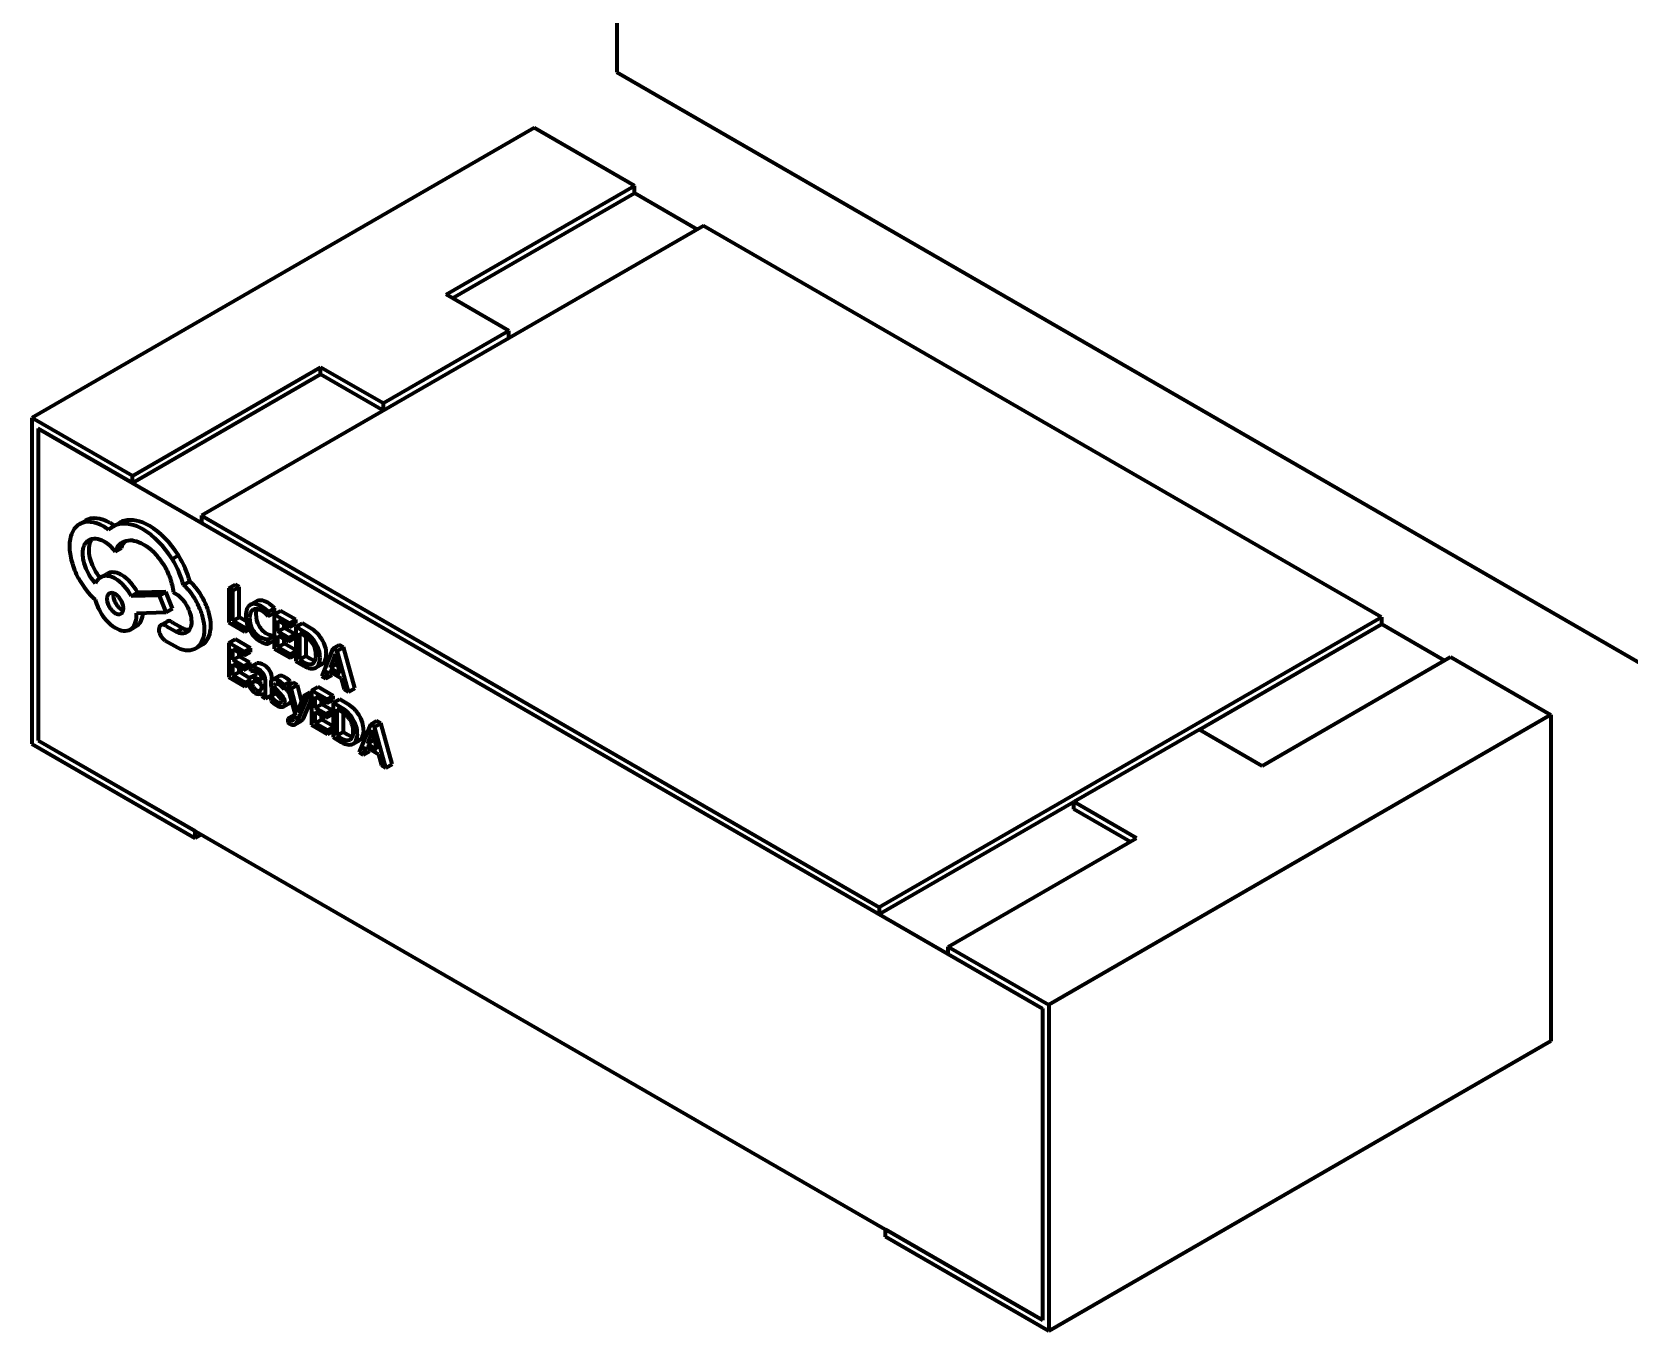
# Model space of a CAD drawing. Header units: millimetres. Extents: x 0 to 1189, y 0 to 841.
# Drawn here: x 658.712 to 660.511, y 243.013 to 244.476 of the extents above; entities that cross this region are included whole.
import ezdxf

# ---------------------------------------------------------------- set-up
doc = ezdxf.new("R2010")
doc.units = ezdxf.units.MM
doc.header["$LTSCALE"] = 0.75
doc.layers.add('Visible', color=7, linetype='Continuous', lineweight=70)

msp = doc.modelspace()

# ---------------------------------------------------------------- linework, layer by layer
at = {"layer": 'Visible', "extrusion": (0, 0.816497, 0.57735)}
for p, q in [((659.3703, 245.2272), (659.3703, 244.4312)), ((659.3703, 244.4312), (661.4916, 243.2064)), ((659.2772, 244.3685), (658.7115, 244.0419)), ((659.3904, 244.3031), (659.2772, 244.3685)), ((659.1782, 244.1807), (659.3904, 244.3031)), ((659.1853, 244.1766), (659.3904, 244.295)), ((659.3904, 244.295), (659.3904, 244.3031)), ((659.4611, 244.2541), (659.3904, 244.295)), ((659.4681, 244.2582), (658.9025, 243.9316)), ((660.2318, 243.8173), (659.4681, 244.2582)), ((659.2489, 244.1398), (659.1782, 244.1807)), ((659.2489, 244.1398), (659.1075, 244.0582)), ((659.2489, 244.1317), (659.2489, 244.1398)), ((658.8247, 243.9765), (659.0368, 244.099)), ((659.0368, 244.099), (659.1075, 244.0582)), ((659.0368, 244.0908), (659.0368, 244.099)), ((658.8247, 243.9684), (659.0368, 244.0908)), ((659.0368, 244.0908), (659.1075, 244.05)), ((659.1075, 244.05), (659.1075, 244.0582)), ((658.8247, 243.9765), (658.7115, 244.0419)), ((658.7115, 244.0419), (658.7115, 243.6744)), ((658.7186, 244.0296), (658.7186, 243.6785)), ((658.8247, 243.9684), (658.7186, 244.0296)), ((658.7186, 244.0296), (659.85, 243.3764)), ((658.7186, 244.0296), (658.7186, 243.6785)), ((658.8247, 243.9684), (658.8247, 243.9765)), ((658.9025, 243.9316), (659.6661, 243.4907)), ((658.9025, 243.9316), (658.9025, 243.9235)), ((658.765, 243.922), (658.7721, 243.926)), ((658.8031, 243.9195), (658.8102, 243.9236)), ((658.9025, 243.9235), (659.6661, 243.4826)), ((658.8053, 243.8912), (658.8124, 243.8953)), ((658.8695, 243.8828), (658.8766, 243.8869)), ((658.7887, 243.8621), (658.7958, 243.8662)), ((658.8235, 243.8408), (658.8305, 243.8449)), ((658.8554, 243.8417), (658.8235, 243.8408)), ((658.8625, 243.8457), (658.8305, 243.8449)), ((658.8554, 243.8417), (658.8625, 243.8457)), ((658.8628, 243.8228), (658.8554, 243.8417)), ((658.8699, 243.8269), (658.8625, 243.8457)), ((658.8707, 243.8455), (658.8726, 243.8444)), ((658.8824, 243.8536), (658.8895, 243.8577)), ((658.9335, 243.8498), (658.9406, 243.8539)), ((658.9378, 243.8473), (658.9335, 243.8498)), ((658.9335, 243.8498), (658.9335, 243.8111)), ((658.9378, 243.8473), (658.9449, 243.8514)), ((658.9378, 243.813), (658.9378, 243.8473)), ((658.9449, 243.8514), (658.9406, 243.8539)), ((658.9449, 243.8171), (658.9449, 243.8514)), ((658.8294, 243.8217), (658.8628, 243.8228)), ((658.8628, 243.8228), (658.8699, 243.8269)), ((658.9575, 243.831), (658.9646, 243.8351)), ((658.9777, 243.8234), (658.9848, 243.8275)), ((658.9777, 243.8182), (658.9777, 243.8234)), ((658.9777, 243.8182), (658.9848, 243.8222)), ((658.9844, 243.8204), (658.9915, 243.8245)), ((658.9848, 243.8222), (658.9848, 243.8275)), ((659.0088, 243.8145), (658.9915, 243.8245)), ((658.8224, 243.8035), (658.8295, 243.8076)), ((658.8294, 243.8189), (658.8294, 243.8217)), ((658.8567, 243.8084), (658.8637, 243.8125)), ((658.874, 243.8006), (658.8633, 243.8068)), ((658.8811, 243.8047), (658.8704, 243.8109)), ((658.874, 243.8006), (658.8811, 243.8047)), ((658.9335, 243.8111), (658.9512, 243.8009)), ((658.9378, 243.813), (658.9449, 243.8171)), ((658.9512, 243.8053), (658.9378, 243.813)), ((658.9532, 243.8123), (658.9449, 243.8171)), ((658.9512, 243.8053), (658.9546, 243.8072)), ((658.9512, 243.8009), (658.9512, 243.8053)), ((659.0017, 243.8105), (658.9844, 243.8204)), ((658.9844, 243.8204), (658.9844, 243.7817)), ((658.9887, 243.8011), (658.9887, 243.8135)), ((658.9887, 243.8135), (659.0017, 243.806)), ((658.9887, 243.8011), (658.9958, 243.8052)), ((658.9958, 243.8052), (658.9958, 243.8094)), ((659.0078, 243.7982), (658.9958, 243.8052)), ((659.0017, 243.8105), (659.0088, 243.8145)), ((659.0017, 243.806), (659.0017, 243.8105)), ((659.0017, 243.806), (659.0088, 243.8101)), ((659.0088, 243.8101), (659.0088, 243.8145)), ((659.0088, 243.8064), (659.0159, 243.8104)), ((659.0184, 243.8008), (659.0088, 243.8064)), ((659.0088, 243.8064), (659.0088, 243.7676)), ((659.0254, 243.8049), (659.0159, 243.8104)), ((659.6661, 243.4907), (660.2318, 243.8173)), ((660.0268, 243.6908), (660.2318, 243.8092)), ((660.2318, 243.8173), (660.2318, 243.8092)), ((660.3025, 243.7683), (660.2318, 243.8092)), ((658.8614, 243.7911), (658.8755, 243.783)), ((658.8962, 243.7822), (658.9033, 243.7863)), ((658.9335, 243.7884), (658.9406, 243.7924)), ((658.9508, 243.7784), (658.9335, 243.7884)), ((658.9335, 243.7884), (658.9335, 243.7496)), ((658.9578, 243.7825), (658.9406, 243.7924)), ((658.9512, 243.8009), (658.9561, 243.8037)), ((658.9777, 243.792), (658.9844, 243.7958)), ((658.9777, 243.7872), (658.9777, 243.792)), ((658.9777, 243.7872), (658.9844, 243.791)), ((659.0007, 243.7941), (658.9887, 243.8011)), ((658.9887, 243.7836), (658.9887, 243.7966)), ((658.9887, 243.7966), (659.0007, 243.7897)), ((658.9887, 243.7836), (658.9958, 243.7877)), ((658.9958, 243.7877), (658.9958, 243.7926)), ((659.0088, 243.7802), (658.9958, 243.7877)), ((659.0007, 243.7941), (659.0078, 243.7982)), ((659.0007, 243.7897), (659.0007, 243.7941)), ((659.0007, 243.7897), (659.0078, 243.7938)), ((659.0078, 243.7938), (659.0078, 243.7982)), ((659.0131, 243.7994), (659.0131, 243.7695)), ((659.0182, 243.7965), (659.0131, 243.7994)), ((659.0202, 243.7952), (659.0202, 243.7736)), ((659.0507, 243.7821), (659.0578, 243.7862)), ((659.0625, 243.7835), (659.0578, 243.7862)), ((658.9378, 243.769), (658.9378, 243.7814)), ((658.9378, 243.7814), (658.9508, 243.7739)), ((658.9378, 243.769), (658.9449, 243.7731)), ((658.9498, 243.7621), (658.9378, 243.769)), ((658.9449, 243.7731), (658.9449, 243.7773)), ((658.9569, 243.7662), (658.9449, 243.7731)), ((658.9508, 243.7784), (658.9578, 243.7825)), ((658.9508, 243.7739), (658.9508, 243.7784)), ((658.9508, 243.7739), (658.9578, 243.778)), ((658.9578, 243.778), (658.9578, 243.7825)), ((658.9844, 243.7817), (659.0024, 243.7713)), ((659.0024, 243.7757), (658.9887, 243.7836)), ((659.0024, 243.7757), (659.0088, 243.7793)), ((659.0024, 243.7713), (659.0024, 243.7757)), ((659.0024, 243.7713), (659.0088, 243.7749)), ((659.0131, 243.7695), (659.0202, 243.7736)), ((659.0131, 243.7695), (659.018, 243.7667)), ((659.0202, 243.7736), (659.0251, 243.7708)), ((659.0507, 243.7821), (659.038, 243.7508)), ((659.0524, 243.7735), (659.0474, 243.7603)), ((659.0554, 243.7795), (659.0507, 243.7821)), ((659.053, 243.7759), (659.0529, 243.7759)), ((659.0586, 243.7538), (659.0535, 243.7728)), ((659.0554, 243.7795), (659.0625, 243.7835)), ((659.0682, 243.7333), (659.0554, 243.7795)), ((659.0752, 243.7374), (659.0625, 243.7835)), ((660.0975, 243.6499), (660.3096, 243.7724)), ((660.3096, 243.7724), (660.4227, 243.7071)), ((658.9378, 243.7515), (658.9378, 243.7646)), ((658.9378, 243.7646), (658.9498, 243.7576)), ((658.9378, 243.7515), (658.9449, 243.7556)), ((658.9515, 243.7436), (658.9378, 243.7515)), ((658.9449, 243.7556), (658.9449, 243.7605)), ((658.9568, 243.7487), (658.9449, 243.7556)), ((658.9498, 243.7621), (658.9569, 243.7662)), ((658.9498, 243.7576), (658.9498, 243.7621)), ((658.9498, 243.7576), (658.9569, 243.7617)), ((658.9569, 243.7617), (658.9569, 243.7662)), ((658.9575, 243.7492), (658.9646, 243.7533)), ((658.9579, 243.7612), (658.965, 243.7653)), ((658.9579, 243.7612), (658.9579, 243.7565)), ((658.9823, 243.7466), (658.9894, 243.7507)), ((659.0088, 243.7676), (659.018, 243.7623)), ((659.0315, 243.7604), (659.0385, 243.7645)), ((659.038, 243.7508), (659.0428, 243.748)), ((659.0428, 243.748), (659.046, 243.7567)), ((659.0428, 243.748), (659.0498, 243.7521)), ((659.046, 243.7567), (659.06, 243.7487)), ((659.0474, 243.7603), (659.0544, 243.7644)), ((659.0474, 243.7603), (659.0586, 243.7538)), ((659.0498, 243.7521), (659.0506, 243.7541)), ((659.0552, 243.7665), (659.0544, 243.7644)), ((659.0544, 243.7644), (659.056, 243.7635)), ((658.9335, 243.7496), (658.9515, 243.7392)), ((658.9515, 243.7436), (658.9557, 243.746)), ((658.9515, 243.7392), (658.9515, 243.7436)), ((658.9515, 243.7392), (658.9558, 243.7417)), ((658.9706, 243.7458), (658.9635, 243.7487)), ((658.9706, 243.7421), (658.965, 243.7444)), ((658.9705, 243.7325), (658.9706, 243.7325)), ((658.9706, 243.7394), (658.9706, 243.7421)), ((658.9706, 243.7325), (658.9706, 243.7282)), ((658.9748, 243.7258), (658.9748, 243.7436)), ((658.9819, 243.7464), (658.9819, 243.7476)), ((658.9819, 243.7298), (658.9819, 243.7373)), ((658.9956, 243.7409), (659.0026, 243.7449)), ((658.9956, 243.7361), (658.9956, 243.7409)), ((658.9956, 243.7361), (658.9992, 243.7383)), ((658.9989, 243.7395), (659.006, 243.7436)), ((659.0036, 243.7368), (658.9989, 243.7395)), ((658.9989, 243.7395), (659.0083, 243.7065)), ((659.0026, 243.7417), (659.0026, 243.7449)), ((659.0036, 243.7368), (659.0107, 243.7409)), ((659.0099, 243.7124), (659.0036, 243.7368)), ((659.0107, 243.7409), (659.006, 243.7436)), ((659.0153, 243.7229), (659.0107, 243.7409)), ((659.0175, 243.7288), (659.0246, 243.7328)), ((659.0264, 243.7318), (659.0246, 243.7328)), ((659.0264, 243.7347), (659.0335, 243.7388)), ((659.0437, 243.7247), (659.0264, 243.7347)), ((659.0264, 243.7347), (659.0264, 243.696)), ((659.0508, 243.7288), (659.0335, 243.7388)), ((659.06, 243.7487), (659.0634, 243.7361)), ((659.0634, 243.7361), (659.0682, 243.7333)), ((659.0682, 243.7333), (659.0752, 243.7374)), ((658.969, 243.7311), (658.9706, 243.732)), ((658.9706, 243.7282), (658.9748, 243.7258)), ((658.9748, 243.7258), (658.9819, 243.7298)), ((658.9805, 243.7284), (658.9862, 243.7317)), ((658.9805, 243.7284), (658.9805, 243.7234)), ((658.995, 243.7166), (659.002, 243.7207)), ((659.0175, 243.7288), (659.011, 243.7117)), ((659.011, 243.7007), (659.0219, 243.7262)), ((659.0219, 243.7262), (659.0175, 243.7288)), ((659.0181, 243.7048), (659.0264, 243.7244)), ((659.0219, 243.7262), (659.0264, 243.7289)), ((659.0308, 243.7153), (659.0308, 243.7277)), ((659.0308, 243.7277), (659.0437, 243.7203)), ((659.0308, 243.7153), (659.0378, 243.7194)), ((659.0428, 243.7084), (659.0308, 243.7153)), ((659.0378, 243.7194), (659.0378, 243.7237)), ((659.0498, 243.7125), (659.0378, 243.7194)), ((659.0437, 243.7247), (659.0508, 243.7288)), ((659.0437, 243.7203), (659.0437, 243.7247)), ((659.0437, 243.7203), (659.0508, 243.7244)), ((659.0508, 243.7244), (659.0508, 243.7288)), ((659.0508, 243.7206), (659.0579, 243.7247)), ((659.0604, 243.7151), (659.0508, 243.7206)), ((659.0508, 243.7206), (659.0508, 243.6819)), ((659.0675, 243.7192), (659.0579, 243.7247)), ((658.9998, 243.703), (659.0068, 243.7071)), ((658.9998, 243.703), (658.9998, 243.6987)), ((659.0083, 243.7065), (659.0064, 243.7025)), ((659.0077, 243.6963), (659.0148, 243.7004)), ((659.0099, 243.7124), (659.0117, 243.7134)), ((659.0104, 243.7098), (659.0099, 243.7124)), ((659.0104, 243.7098), (659.0105, 243.7099)), ((659.0105, 243.7098), (659.0104, 243.7098)), ((659.0308, 243.6979), (659.0308, 243.7109)), ((659.0308, 243.7109), (659.0428, 243.704)), ((659.0308, 243.6979), (659.0378, 243.702)), ((659.0445, 243.69), (659.0308, 243.6979)), ((659.0378, 243.702), (659.0378, 243.7068)), ((659.0508, 243.6945), (659.0378, 243.702)), ((659.0428, 243.7084), (659.0498, 243.7125)), ((659.0428, 243.704), (659.0428, 243.7084)), ((659.0428, 243.704), (659.0498, 243.7081)), ((659.0498, 243.7081), (659.0498, 243.7125)), ((659.0551, 243.7137), (659.0551, 243.6838)), ((659.0602, 243.7107), (659.0551, 243.7137)), ((659.0622, 243.7095), (659.0622, 243.6879)), ((659.0928, 243.6964), (659.08, 243.665)), ((659.0928, 243.6964), (659.0998, 243.7005)), ((659.0974, 243.6937), (659.0928, 243.6964)), ((659.0974, 243.6937), (659.1045, 243.6978)), ((659.1045, 243.6978), (659.0998, 243.7005)), ((659.1173, 243.6517), (659.1045, 243.6978)), ((660.4227, 243.7071), (659.8571, 243.3805)), ((660.4227, 243.7071), (660.4227, 243.3397)), ((658.7186, 243.6785), (658.8954, 243.5765)), ((658.7186, 243.6785), (659.85, 243.0253)), ((659.0264, 243.696), (659.0445, 243.6855)), ((659.0445, 243.69), (659.0508, 243.6936)), ((659.0445, 243.6855), (659.0445, 243.69)), ((659.0445, 243.6855), (659.0508, 243.6892)), ((659.0508, 243.6819), (659.06, 243.6766)), ((659.0551, 243.6838), (659.0622, 243.6879)), ((659.0551, 243.6838), (659.06, 243.681)), ((659.0622, 243.6879), (659.0671, 243.6851)), ((659.0735, 243.6747), (659.0806, 243.6788)), ((659.0944, 243.6878), (659.0894, 243.6746)), ((659.0894, 243.6746), (659.0964, 243.6787)), ((659.095, 243.6901), (659.0949, 243.6902)), ((659.1006, 243.6681), (659.0956, 243.6871)), ((659.0973, 243.6808), (659.0964, 243.6787)), ((659.0964, 243.6787), (659.0981, 243.6777)), ((659.1102, 243.6476), (659.0974, 243.6937)), ((660.0268, 243.6908), (659.8853, 243.6091)), ((660.0268, 243.6908), (660.0975, 243.6499)), ((658.7115, 243.6744), (658.8954, 243.5683)), ((659.08, 243.665), (659.0848, 243.6623)), ((659.0848, 243.6623), (659.088, 243.671)), ((659.0848, 243.6623), (659.0918, 243.6664)), ((659.088, 243.671), (659.102, 243.6629)), ((659.0894, 243.6746), (659.1006, 243.6681)), ((659.0918, 243.6664), (659.0926, 243.6684)), ((659.102, 243.6629), (659.1054, 243.6504)), ((659.1054, 243.6504), (659.1102, 243.6476)), ((659.1102, 243.6476), (659.1173, 243.6517)), ((659.6661, 243.4826), (659.8853, 243.6091)), ((659.8853, 243.601), (659.8853, 243.6091)), ((659.956, 243.5683), (659.8853, 243.6091)), ((659.949, 243.5642), (659.8853, 243.601)), ((658.8954, 243.5683), (658.8954, 243.5765)), ((658.9025, 243.5724), (658.8954, 243.5683)), ((659.7439, 243.4458), (659.956, 243.5683)), ((659.6661, 243.4907), (659.6661, 243.4826)), ((659.7439, 243.4458), (659.8571, 243.3805)), ((659.7439, 243.4377), (659.7439, 243.4458)), ((659.7439, 243.4377), (659.85, 243.3764)), ((659.85, 243.3764), (659.85, 243.0253)), ((659.85, 243.3764), (659.85, 243.0253)), ((659.8571, 243.3805), (659.8571, 243.0131)), ((660.4227, 243.3397), (659.8571, 243.0131)), ((659.85, 243.0253), (659.6732, 243.1274)), ((659.6732, 243.1192), (659.6732, 243.1274)), ((659.8571, 243.0131), (659.6732, 243.1192))]:
    msp.add_line(p, q, dxfattribs=at)
at = {"layer": 'Visible', "extrusion": (-2e-16, 0, -1)}
msp.add_arc((-658.8175, 243.8344), 0.00992, 287.9861, 300.7563, dxfattribs=at)
at = {"layer": 'Visible'}
for centre, major_axis, ratio, start_param, end_param in [((658.8011, 243.8712), (-0.0282, 0.0553), 0.553213, -0.705354, 0.029236), ((658.7941, 243.8671), (-0.0282, 0.0553), 0.553213, -0.705354, 0.029236), ((658.8442, 243.8167), (-0.0386, 0.1041), 0.491604, -0.535735, -0.055752), ((658.8512, 243.8208), (-0.0386, 0.1041), 0.491604, -0.535735, -0.055752), ((658.8389, 243.8543), (-0.0339, 0.0652), 0.554388, -1.417289, -0.714519), ((658.846, 243.8584), (-0.0339, 0.0652), 0.554388, -1.417289, -0.714519), ((658.8375, 243.8701), (-0.0383, 0.0552), 0.502352, 4.091509, 4.596571), ((658.8446, 243.8742), (-0.0383, 0.0552), 0.502352, 4.091509, 4.596571), ((658.866, 243.9724), (0.0639, 0.1476), 0.666753, 2.660888, 2.930828), ((658.8048, 243.8332), (-0.017, 0.0289), 0.596631, 4.624669, 5.472477), ((658.8119, 243.8373), (-0.017, 0.0289), 0.596631, 4.624669, 5.472477), ((658.7813, 243.7508), (0.2014, 0.0643), 0.308834, 0.143745, 0.273833), ((658.7883, 243.7549), (0.2014, 0.0643), 0.308834, 0.143745, 0.273833), ((660.404, 244.1307), (1.4507, 0.3192), 0.148855, 3.108847, 3.185894), ((658.8773, 243.8368), (-0.025, 0.051), 0.537753, 3.178467, 3.215951), ((657.4077, 242.2132), (1.6166, 1.5785), 0.109901, -0.02302, 0.030845), ((658.3563, 243.5097), (0.6735, 0.2738), 0.177441, -0.072002, 0.032442), ((658.8702, 243.8327), (-0.025, 0.051), 0.537753, 2.54468, 3.215951), ((657.9781, 245.8836), (-1.0567, 2.1146), 0.047158, 3.070324, 3.106901), ((657.945, 245.3817), (-1.0834, 1.6164), 0.05128, 3.136693, 3.217954), ((655.2549, 248.603), (-3.7775, 4.842), 0.034864, 3.134509, 3.186252), ((655.2619, 248.6071), (-3.7775, 4.842), 0.034864, 3.134509, 3.186252), ((657.971, 245.8795), (-1.0567, 2.1146), 0.047158, 3.070324, 3.14354), ((657.1985, 248.1927), (-1.8321, 4.4327), 0.041368, 3.087819, 3.144499), ((659.5503, 244.3088), (0.5906, 0.5743), 0.135839, 3.111025, 3.180015), ((659.0428, 243.6229), (-0.0819, 0.1221), 0.104813, -0.009222, 0.154953), ((659.0544, 243.8288), (0.092, 0.0922), 0.261584, 3.080338, 3.211311), ((658.6309, 244.6235), (-0.3375, 0.8927), 0.062787, 3.064998, 3.183795), ((658.887, 243.963), (-0.0811, 0.2286), 0.109765, 3.013588, 3.170755), ((659.0615, 243.8329), (0.0921, 0.0921), 0.261586, 3.083872, 3.190808), ((659.0885, 243.7471), (0.108, 0.0049), 0.319084, 3.126988, 3.275741), ((659.1128, 243.6588), (-0.1313, 0.0814), 0.094143, 0.144925, 0.352859), ((658.9276, 243.7626), (-0.0682, 0.0401), 0.149517, 3.38059, 3.658147), ((658.9347, 243.7667), (-0.0682, 0.0401), 0.149517, 3.483695, 3.658147), ((659.4243, 244.2843), (0.4402, 0.5643), 0.187098, 3.104734, 3.167739), ((658.7902, 244.1074), (-0.2048, 0.3908), 0.096093, 2.991007, 3.117389), ((658.7359, 244.0261), (-0.2594, 0.3092), 0.084584, 3.097968, 3.242049), ((658.6377, 243.706), (0.359, 0.0151), 0.171204, -0.007181, 0.081368), ((658.743, 244.0301), (-0.2594, 0.3092), 0.084584, 3.126676, 3.205161), ((657.4497, 242.1275), (1.6166, 1.5785), 0.109901, -0.02302, 0.030845), ((658.3983, 243.424), (0.6735, 0.2738), 0.177441, -0.072002, 0.032442), ((658.0131, 245.7938), (-1.0567, 2.1146), 0.047158, 3.070324, 3.14354), ((658.0201, 245.7979), (-1.0567, 2.1146), 0.047158, 3.070324, 3.106901), ((657.987, 245.2959), (-1.0834, 1.6164), 0.05128, 3.136693, 3.217954), ((655.2969, 248.5173), (-3.7775, 4.842), 0.034864, 3.134509, 3.186252), ((655.304, 248.5214), (-3.7775, 4.842), 0.034864, 3.134509, 3.186252), ((657.2405, 248.107), (-1.8321, 4.4328), 0.041368, 3.087819, 3.144499)]:
    msp.add_ellipse(centre, major_axis=major_axis, ratio=ratio, start_param=start_param, end_param=end_param, dxfattribs=at)
at = {"layer": 'Visible', "extrusion": (-3e-16, -2e-16, -1)}
for centre, major_axis, ratio, start_param, end_param in [((658.7971, 243.8863), (-0.0148, 0.0178), 0.413003, 0.840225, 1.634144), ((659.2259, 243.5481), (-0.2405, 0.1906), 0.028433, -0.215666, -0.079419)]:
    msp.add_ellipse(centre, major_axis=major_axis, ratio=ratio, start_param=start_param, end_param=end_param, dxfattribs=at)
at = {"layer": 'Visible', "extrusion": (-4e-16, -1e-16, -1)}
for centre, major_axis, ratio, start_param, end_param in [((659.5202, 244.596), (0.5455, 0.7966), 0.14791, 3.130211, 3.21592), ((659.5131, 244.5919), (0.5455, 0.7966), 0.14791, 3.130211, 3.21592), ((657.5954, 242.6275), (1.3729, 1.1257), 0.070289, -0.026486, 0.057567)]:
    msp.add_ellipse(centre, major_axis=major_axis, ratio=ratio, start_param=start_param, end_param=end_param, dxfattribs=at)
at = {"layer": 'Visible', "extrusion": (-2e-16, -2e-16, -1)}
for centre, major_axis, ratio, start_param, end_param in [((658.8003, 244.2453), (-0.1793, 0.4528), 0.121998, 3.173048, 3.2943), ((658.8073, 244.2493), (-0.1793, 0.4528), 0.121998, 3.178831, 3.2943), ((657.5583, 245.6298), (-1.4334, 1.909), 0.02264, 3.11145, 3.194626)]:
    msp.add_ellipse(centre, major_axis=major_axis, ratio=ratio, start_param=start_param, end_param=end_param, dxfattribs=at)
at = {"layer": 'Visible', "extrusion": (-1e-16, -3e-16, -1)}
msp.add_ellipse((659.0095, 243.7152), major_axis=(-0.0241, 0.027), ratio=0.193771, start_param=-0.214027, end_param=0.109376, dxfattribs=at)
at = {"layer": 'Visible'}
for points, knots in [([(658.765, 243.922), (658.7614, 243.9199), (658.7586, 243.9166), (658.7548, 243.9081), (658.7538, 243.9029), (658.7538, 243.897)], [-0.004286491, -0.004286491, -0.004286491, -0.004286491, -0.002143004, -0.002143004, 0, 0, 0, 0]), ([(658.7538, 243.897), (658.7538, 243.8915), (658.7547, 243.8856), (658.7581, 243.8733), (658.7606, 243.8671), (658.7638, 243.8612)], [-0.004041632, -0.004041632, -0.004041632, -0.004041632, -0.00202035, -0.00202035, 0, 0, 0, 0]), ([(658.7688, 243.8889), (658.7688, 243.8925), (658.7694, 243.8957), (658.7718, 243.901), (658.7736, 243.903), (658.7781, 243.9056), (658.7807, 243.9061), (658.7865, 243.9055), (658.7896, 243.9045), (658.7927, 243.9027)], [-0.005326901, -0.005326901, -0.005326901, -0.005326901, -0.004007531, -0.004007531, -0.002663451, -0.002663451, -0.00131937, -0.00131937, 0, 0, 0, 0]), ([(658.7759, 243.893), (658.7759, 243.8966), (658.7765, 243.8998), (658.7783, 243.9036), (658.7789, 243.9047), (658.7797, 243.9057)], [-0.005326901, -0.005326901, -0.005326901, -0.005326901, -0.004007531, -0.004007531, -0.003379198, -0.003379198, -0.003379198, -0.003379198]), ([(658.8053, 243.8912), (658.8065, 243.8945), (658.8081, 243.8971), (658.8123, 243.9012), (658.8148, 243.9026), (658.8204, 243.9041), (658.8235, 243.9041), (658.8302, 243.9027), (658.8337, 243.9013), (658.8373, 243.8992)], [-0.005966052, -0.005966052, -0.005966052, -0.005966052, -0.004463497, -0.004463497, -0.002980036, -0.002980036, -0.001522755, -0.001522755, 0, 0, 0, 0]), ([(658.7831, 243.8553), (658.781, 243.8576), (658.779, 243.8602), (658.7755, 243.8658), (658.774, 243.8687), (658.7715, 243.8746), (658.7705, 243.8775), (658.7692, 243.8833), (658.7688, 243.8862), (658.7688, 243.8889)], [-0.003926653, -0.003926653, -0.003926653, -0.003926653, -0.002936284, -0.002936284, -0.001949231, -0.001949231, -0.000991629, -0.000991629, 0, 0, 0, 0]), ([(658.7882, 243.8618), (658.7868, 243.8634), (658.7855, 243.8652), (658.7826, 243.8699), (658.781, 243.8728), (658.7785, 243.8787), (658.7776, 243.8816), (658.7762, 243.8874), (658.7759, 243.8903), (658.7759, 243.893)], [-0.00360109, -0.00360109, -0.00360109, -0.00360109, -0.002936284, -0.002936284, -0.001949231, -0.001949231, -0.000991629, -0.000991629, 0, 0, 0, 0]), ([(658.8056, 243.8605), (658.8031, 243.8619), (658.8007, 243.8629), (658.7961, 243.8638), (658.7939, 243.8638), (658.79, 243.8629), (658.7882, 243.862), (658.7852, 243.8592), (658.784, 243.8575), (658.7831, 243.8553)], [-0.004130126, -0.004130126, -0.004130126, -0.004130126, -0.003085193, -0.003085193, -0.002073142, -0.002073142, -0.001037685, -0.001037685, 0, 0, 0, 0]), ([(658.8126, 243.8646), (658.8102, 243.866), (658.8077, 243.867), (658.8031, 243.8679), (658.801, 243.8679), (658.7979, 243.8672), (658.7968, 243.8668), (658.7958, 243.8662)], [-0.004130126, -0.004130126, -0.004130126, -0.004130126, -0.003085193, -0.003085193, -0.002073142, -0.002073142, -0.001475113, -0.001475113, -0.001475113, -0.001475113]), ([(658.8053, 243.8433), (658.8047, 243.8437), (658.804, 243.844), (658.8028, 243.8444), (658.8022, 243.8445), (658.8005, 243.8446), (658.7995, 243.8444), (658.7978, 243.8434), (658.7972, 243.8426), (658.7963, 243.8406), (658.796, 243.8393), (658.796, 243.8365), (658.7963, 243.835), (658.7972, 243.832), (658.7978, 243.8305), (658.7995, 243.8275), (658.8005, 243.8261), (658.8022, 243.8243), (658.8028, 243.8237), (658.804, 243.8226), (658.8047, 243.8222), (658.8053, 243.8218)], [-0.004146106, -0.004146106, -0.004146106, -0.004146106, -0.00387076, -0.00387076, -0.003601393, -0.003601393, -0.003083102, -0.003083102, -0.002583847, -0.002583847, -0.002073053, -0.002073053, -0.001562259, -0.001562259, -0.001063004, -0.001063004, -0.000544713, -0.000544713, -0.000275346, -0.000275346, 0, 0, 0, 0]), ([(658.8033, 243.8442), (658.8032, 243.8435), (658.8031, 243.8428), (658.8031, 243.8406), (658.8033, 243.8391), (658.8042, 243.8361), (658.8049, 243.8345), (658.8065, 243.8316), (658.8076, 243.8302), (658.8092, 243.8283), (658.8099, 243.8278), (658.8111, 243.8267), (658.8118, 243.8263), (658.8124, 243.8259)], [-0.002360985, -0.002360985, -0.002360985, -0.002360985, -0.002073053, -0.002073053, -0.001562259, -0.001562259, -0.001063004, -0.001063004, -0.000544713, -0.000544713, -0.000275346, -0.000275346, 0, 0, 0, 0]), ([(658.7829, 243.837), (658.7837, 243.8338), (658.7848, 243.8306), (658.7878, 243.8243), (658.7895, 243.8212), (658.7935, 243.8156), (658.7957, 243.8131), (658.8005, 243.8085), (658.803, 243.8066), (658.8056, 243.8052)], [-0.004229009, -0.004229009, -0.004229009, -0.004229009, -0.003170368, -0.003170368, -0.002124712, -0.002124712, -0.001080746, -0.001080746, 0, 0, 0, 0])]:
    msp.add_open_spline(points, degree=3, knots=knots, dxfattribs=at)
at = {"layer": 'Visible', "extrusion": (-2.32305e-09, -3.19828e-09, 1)}
msp.add_open_spline([(658.7979, 243.9156), (658.796, 243.917), (658.7944, 243.9182), (658.7924, 243.9193)], degree=3, dxfattribs=at)
at = {"layer": 'Visible'}
for points in [[(658.8084, 243.9217), (658.8044, 243.9207), (658.801, 243.9185), (658.7979, 243.9156)], [(658.9574, 243.831), (658.9542, 243.829), (658.9526, 243.825), (658.9526, 243.8187)], [(658.9571, 243.8164), (658.9571, 243.8213), (658.9583, 243.8245), (658.9606, 243.826)], [(658.9697, 243.8296), (658.9647, 243.8324), (658.9606, 243.8329), (658.9574, 243.831)], [(658.9606, 243.826), (658.963, 243.8275), (658.966, 243.8272), (658.9698, 243.825)], [(658.9642, 243.8205), (658.9642, 243.8231), (658.9645, 243.8252), (658.9652, 243.8268)], [(658.9768, 243.8336), (658.9718, 243.8365), (658.9677, 243.837), (658.9645, 243.835)], [(658.9698, 243.825), (658.9726, 243.8234), (658.9753, 243.8211), (658.9777, 243.8182)], [(658.8689, 243.812), (658.8669, 243.8132), (658.8651, 243.8133), (658.8637, 243.8125)], [(658.9604, 243.8034), (658.9582, 243.8074), (658.9571, 243.8117), (658.9571, 243.8164)], [(658.9675, 243.8075), (658.9653, 243.8115), (658.9642, 243.8158), (658.9642, 243.8205)], [(659.0381, 243.7925), (659.0347, 243.7978), (659.0305, 243.802), (659.0254, 243.8049)], [(658.8545, 243.8036), (658.8545, 243.7992), (658.8576, 243.7936), (658.8614, 243.7911)], [(658.9569, 243.8022), (658.9597, 243.797), (658.9636, 243.7931), (658.9684, 243.7903)], [(659.031, 243.7884), (659.0277, 243.7937), (659.0234, 243.7979), (659.0184, 243.8008)], [(658.9662, 243.7591), (658.963, 243.7609), (658.9603, 243.7616), (658.9579, 243.7612)], [(658.9969, 243.7494), (658.9943, 243.751), (658.9921, 243.7515), (658.9903, 243.7511)], [(658.9556, 243.7443), (658.9556, 243.7418), (658.9562, 243.7394), (658.9576, 243.7372)], [(658.965, 243.7444), (658.963, 243.7452), (658.9617, 243.7455), (658.9609, 243.7451)], [(658.9832, 243.747), (658.9814, 243.7466), (658.9805, 243.7451), (658.9805, 243.7427)], [(658.9899, 243.7454), (658.9872, 243.7469), (658.985, 243.7474), (658.9832, 243.747)], [(659.0731, 243.7026), (659.0697, 243.708), (659.0655, 243.7122), (659.0604, 243.7151)], [(659.0801, 243.7067), (659.0768, 243.7121), (659.0725, 243.7162), (659.0675, 243.7192)]]:
    msp.add_open_spline(points, degree=3, dxfattribs=at)
at = {"layer": 'Visible', "extrusion": (2.39892e-09, 3.85957e-09, 1)}
msp.add_open_spline([(658.8043, 243.9202), (658.8027, 243.9214), (658.8012, 243.9225), (658.7995, 243.9234)], degree=3, dxfattribs=at)
at = {"layer": 'Visible', "extrusion": (7.46012e-10, -2.01503e-09, 1)}
msp.add_open_spline([(658.8155, 243.9258), (658.8136, 243.9253), (658.8118, 243.9246), (658.8102, 243.9236)], degree=3, dxfattribs=at)
at = {"layer": 'Visible', "extrusion": (-1.05218e-09, 5.43912e-10, 1)}
msp.add_open_spline([(658.8124, 243.8953), (658.8135, 243.8985), (658.8152, 243.9012), (658.8173, 243.9033)], degree=3, dxfattribs=at)
at = {"layer": 'Visible', "extrusion": (-7.6515e-11, -4.12252e-11, -1)}
msp.add_open_spline([(658.8373, 243.8992), (658.8415, 243.8968), (658.8456, 243.8936), (658.8532, 243.8857), (658.8566, 243.8813), (658.8627, 243.8716), (658.8652, 243.8664), (658.869, 243.8558), (658.8702, 243.8505), (658.8707, 243.8455)], degree=3, knots=[-0.006952943, -0.006952943, -0.006952943, -0.006952943, -0.005186764, -0.005186764, -0.00347903, -0.00347903, -0.001759088, -0.001759088, 0, 0, 0, 0], dxfattribs=at)
at = {"layer": 'Visible', "extrusion": (5.96925e-11, 1.51841e-11, -1)}
msp.add_open_spline([(658.8053, 243.8218), (658.806, 243.8214), (658.8066, 243.8211), (658.8079, 243.8207), (658.8085, 243.8206), (658.8102, 243.8205), (658.8112, 243.8207), (658.8129, 243.8218), (658.8135, 243.8226), (658.8143, 243.8243), (658.8146, 243.8255), (658.8146, 243.8286), (658.8144, 243.8301), (658.8135, 243.8331), (658.8129, 243.8347), (658.8112, 243.8376), (658.8102, 243.839), (658.8085, 243.8409), (658.8079, 243.8414), (658.8066, 243.8425), (658.806, 243.8429), (658.8053, 243.8433)], degree=3, knots=[-0.005542992, -0.005542992, -0.005542992, -0.005542992, -0.005046049, -0.005046049, -0.004567444, -0.004567444, -0.003626584, -0.003626584, -0.002706807, -0.002706807, -0.002073053, -0.002073053, -0.001562259, -0.001562259, -0.001063004, -0.001063004, -0.000544713, -0.000544713, -0.000275346, -0.000275346, 0, 0, 0, 0], dxfattribs=at)
at = {"layer": 'Visible', "extrusion": (-5.06803e-11, -3.45511e-11, -1)}
msp.add_open_spline([(658.8726, 243.8444), (658.875, 243.843), (658.8774, 243.8411), (658.882, 243.8363), (658.884, 243.8335), (658.8875, 243.8275), (658.8889, 243.8243), (658.8907, 243.818), (658.8912, 243.815), (658.8912, 243.8122)], degree=3, knots=[-0.004157095, -0.004157095, -0.004157095, -0.004157095, -0.003123228, -0.003123228, -0.002078547, -0.002078547, -0.001033867, -0.001033867, 0, 0, 0, 0], dxfattribs=at)
at = {"layer": 'Visible', "extrusion": (-1.73313e-11, -2.19502e-11, -1)}
msp.add_open_spline([(658.906, 243.8039), (658.906, 243.808), (658.9053, 243.8124), (658.903, 243.8212), (658.9014, 243.8257), (658.8972, 243.8345), (658.8947, 243.8388), (658.889, 243.8468), (658.8858, 243.8505), (658.8824, 243.8536)], degree=3, knots=[-0.005926881, -0.005926881, -0.005926881, -0.005926881, -0.004439374, -0.004439374, -0.002979051, -0.002979051, -0.001501714, -0.001501714, 0, 0, 0, 0], dxfattribs=at)
at = {"layer": 'Visible', "extrusion": (-1.66981e-10, -9.30332e-11, -1)}
msp.add_open_spline([(658.9131, 243.808), (658.913, 243.8121), (658.9124, 243.8164), (658.9101, 243.8253), (658.9084, 243.8298), (658.9043, 243.8386), (658.9017, 243.8429), (658.896, 243.8509), (658.8928, 243.8545), (658.8895, 243.8577)], degree=3, knots=[-0.005926881, -0.005926881, -0.005926881, -0.005926881, -0.004439374, -0.004439374, -0.002979051, -0.002979051, -0.001501714, -0.001501714, 0, 0, 0, 0], dxfattribs=at)
at = {"layer": 'Visible', "extrusion": (-2.68716e-11, 4.0627e-11, -1)}
msp.add_open_spline([(658.8056, 243.8052), (658.8087, 243.8034), (658.8117, 243.8023), (658.8175, 243.8017), (658.8202, 243.8022), (658.8247, 243.8048), (658.8264, 243.8068), (658.8288, 243.8122), (658.8294, 243.8153), (658.8294, 243.8189)], degree=3, knots=[-0.005326901, -0.005326901, -0.005326901, -0.005326901, -0.004007531, -0.004007531, -0.002663451, -0.002663451, -0.00131937, -0.00131937, 0, 0, 0, 0], dxfattribs=at)
at = {"layer": 'Visible', "extrusion": (6.41745e-11, -4.32452e-11, -1)}
msp.add_open_spline([(658.8295, 243.8076), (658.8317, 243.8089), (658.8335, 243.8109), (658.8358, 243.816), (658.8364, 243.8188), (658.8365, 243.8219)], degree=3, knots=[-0.002663451, -0.002663451, -0.002663451, -0.002663451, -0.00131937, -0.00131937, -0.000135724, -0.000135724, -0.000135724, -0.000135724], dxfattribs=at)
at = {"layer": 'Visible', "extrusion": (-1.15514e-10, -2.79167e-10, -1)}
msp.add_open_spline([(658.8619, 243.8079), (658.8578, 243.8102), (658.8545, 243.8083), (658.8545, 243.8036)], degree=3, dxfattribs=at)
at = {"layer": 'Visible', "extrusion": (-7.98184e-09, -1.19679e-08, -1)}
msp.add_open_spline([(658.8633, 243.8068), (658.8628, 243.8071), (658.8624, 243.8076), (658.8619, 243.8079)], degree=3, dxfattribs=at)
at = {"layer": 'Visible', "extrusion": (-4.52699e-09, -5.77758e-09, -1)}
msp.add_open_spline([(658.8704, 243.8109), (658.8699, 243.8112), (658.8694, 243.8117), (658.8689, 243.812)], degree=3, dxfattribs=at)
at = {"layer": 'Visible', "extrusion": (-9.90332e-11, 1.0281e-10, -1)}
msp.add_open_spline([(658.8912, 243.8122), (658.8912, 243.8094), (658.8908, 243.807), (658.8891, 243.8029), (658.8878, 243.8014), (658.8847, 243.7993), (658.8829, 243.7988), (658.8787, 243.7988), (658.8764, 243.7994), (658.874, 243.8006)], degree=3, knots=[-0.003964741, -0.003964741, -0.003964741, -0.003964741, -0.002952883, -0.002952883, -0.001977521, -0.001977521, -0.0010077, -0.0010077, 0, 0, 0, 0], dxfattribs=at)
at = {"layer": 'Visible', "extrusion": (-9.40535e-11, -8.18146e-10, -1)}
msp.add_open_spline([(658.8888, 243.8029), (658.8885, 243.8029), (658.8882, 243.8029), (658.8858, 243.8029), (658.8835, 243.8035), (658.8811, 243.8047)], degree=3, knots=[-0.001153142, -0.001153142, -0.001153142, -0.001153142, -0.0010077, -0.0010077, 0, 0, 0, 0], dxfattribs=at)
at = {"layer": 'Visible', "extrusion": (-1.945e-10, 1.11139e-10, -1)}
msp.add_open_spline([(658.9043, 243.7869), (658.9071, 243.7888), (658.9093, 243.7917), (658.9123, 243.7989), (658.9131, 243.8032), (658.9131, 243.808)], degree=3, knots=[-0.003531959, -0.003531959, -0.003531959, -0.003531959, -0.001765557, -0.001765557, 0, 0, 0, 0], dxfattribs=at)
at = {"layer": 'Visible', "extrusion": (-1.80097e-10, 1.07803e-10, -1)}
msp.add_open_spline([(658.8972, 243.7828), (658.9, 243.7847), (658.9022, 243.7876), (658.9052, 243.7948), (658.906, 243.7991), (658.906, 243.8039)], degree=3, knots=[-0.003531959, -0.003531959, -0.003531959, -0.003531959, -0.001765557, -0.001765557, 0, 0, 0, 0], dxfattribs=at)
at = {"layer": 'Visible', "extrusion": (-3.31108e-10, -1.15534e-09, -1)}
msp.add_open_spline([(658.9684, 243.7903), (658.9721, 243.7881), (658.9752, 243.7871), (658.9777, 243.7872)], degree=3, dxfattribs=at)
at = {"layer": 'Visible', "extrusion": (2.28149e-10, 6.92655e-11, -1)}
msp.add_open_spline([(659.0361, 243.7717), (659.0361, 243.7774), (659.0344, 243.783), (659.031, 243.7884)], degree=3, dxfattribs=at)
at = {"layer": 'Visible', "extrusion": (-3.04566e-10, -8.90556e-11, -1)}
msp.add_open_spline([(659.0432, 243.7758), (659.0432, 243.7815), (659.0415, 243.7871), (659.0381, 243.7925)], degree=3, dxfattribs=at)
at = {"layer": 'Visible', "extrusion": (-1.0336e-08, 1.70323e-09, -1)}
msp.add_open_spline([(659.0529, 243.7759), (659.0528, 243.7748), (659.0526, 243.774), (659.0524, 243.7735)], degree=3, dxfattribs=at)
at = {"layer": 'Visible', "extrusion": (7.64772e-09, 9.8754e-10, 1)}
msp.add_open_spline([(659.0535, 243.7728), (659.0534, 243.7735), (659.0532, 243.7745), (659.053, 243.7759)], degree=3, dxfattribs=at)
at = {"layer": 'Visible', "extrusion": (9.4702e-12, -2.08896e-10, -1)}
msp.add_open_spline([(658.9635, 243.7487), (658.9582, 243.7509), (658.9556, 243.7494), (658.9556, 243.7443)], degree=3, dxfattribs=at)
at = {"layer": 'Visible', "extrusion": (1.74117e-10, 1.05538e-09, 1)}
msp.add_open_spline([(658.9579, 243.7565), (658.9603, 243.7574), (658.9629, 243.757), (658.9658, 243.7553)], degree=3, dxfattribs=at)
at = {"layer": 'Visible', "extrusion": (-4.74531e-11, 1.21122e-09, 1)}
msp.add_open_spline([(658.9679, 243.7536), (658.9665, 243.7539), (658.9654, 243.7538), (658.9646, 243.7533)], degree=3, dxfattribs=at)
at = {"layer": 'Visible', "extrusion": (-5.62962e-10, -1.36913e-09, 1)}
msp.add_open_spline([(658.9732, 243.7631), (658.9701, 243.7649), (658.9674, 243.7657), (658.965, 243.7653)], degree=3, dxfattribs=at)
at = {"layer": 'Visible', "extrusion": (-3.63971e-10, -2.10759e-10, -1)}
for points in [[(658.9748, 243.7436), (658.9748, 243.7506), (658.9719, 243.7557), (658.9662, 243.7591)], [(658.9819, 243.7476), (658.9819, 243.7547), (658.979, 243.7598), (658.9732, 243.7631)]]:
    msp.add_open_spline(points, degree=3, dxfattribs=at)
at = {"layer": 'Visible', "extrusion": (-2.97386e-09, 9.01526e-09, 1)}
msp.add_open_spline([(658.9903, 243.7511), (658.99, 243.751), (658.9896, 243.7509), (658.9894, 243.7507)], degree=3, dxfattribs=at)
at = {"layer": 'Visible', "extrusion": (-1.38077e-09, -4.71078e-10, 1)}
msp.add_open_spline([(658.9598, 243.7422), (658.9598, 243.7409), (658.9602, 243.7396), (658.961, 243.7383)], degree=3, dxfattribs=at)
at = {"layer": 'Visible', "extrusion": (-2.61326e-08, -1.46168e-08, 1)}
msp.add_open_spline([(658.9676, 243.7433), (658.9677, 243.743), (658.9679, 243.7427), (658.9681, 243.7424)], degree=3, dxfattribs=at)
at = {"layer": 'Visible', "extrusion": (5.41273e-10, -1.74669e-10, -1)}
msp.add_open_spline([(658.9688, 243.7348), (658.97, 243.7356), (658.9706, 243.7371), (658.9706, 243.7394)], degree=3, dxfattribs=at)
at = {"layer": 'Visible', "extrusion": (-1.42422e-09, -2.56212e-10, 1)}
msp.add_open_spline([(658.9858, 243.7375), (658.9852, 243.7384), (658.9849, 243.7395), (658.9849, 243.7406)], degree=3, dxfattribs=at)
at = {"layer": 'Visible', "extrusion": (9.87272e-10, 2.86991e-09, 1)}
msp.add_open_spline([(658.9862, 243.7425), (658.987, 243.7427), (658.9881, 243.7424), (658.9895, 243.7417)], degree=3, dxfattribs=at)
at = {"layer": 'Visible', "extrusion": (-1.11667e-09, -1.06785e-09, 1)}
msp.add_open_spline([(658.9895, 243.7417), (658.9917, 243.7404), (658.9938, 243.7385), (658.9956, 243.7361)], degree=3, dxfattribs=at)
at = {"layer": 'Visible', "extrusion": (-1.39702e-09, -1.6972e-09, 1)}
msp.add_open_spline([(658.9956, 243.7409), (658.9938, 243.7427), (658.9919, 243.7442), (658.9899, 243.7454)], degree=3, dxfattribs=at)
at = {"layer": 'Visible', "extrusion": (-7.87053e-10, -1.11784e-09, 1)}
msp.add_open_spline([(659.0026, 243.7449), (659.0009, 243.7468), (658.999, 243.7483), (658.9969, 243.7494)], degree=3, dxfattribs=at)
at = {"layer": 'Visible', "extrusion": (1.26727e-10, 2.59354e-10, -1)}
msp.add_open_spline([(658.9874, 243.7218), (658.985, 243.7232), (658.9827, 243.7254), (658.9805, 243.7284)], degree=3, dxfattribs=at)
at = {"layer": 'Visible', "extrusion": (-4.39714e-10, -4.87669e-10, -1)}
msp.add_open_spline([(658.9869, 243.7309), (658.9891, 243.7287), (658.9906, 243.727), (658.9913, 243.7259)], degree=3, dxfattribs=at)
at = {"layer": 'Visible', "extrusion": (-2.25283e-09, -9.56523e-10, -1)}
msp.add_open_spline([(658.9913, 243.7259), (658.992, 243.7248), (658.9924, 243.7237), (658.9924, 243.7227)], degree=3, dxfattribs=at)
at = {"layer": 'Visible', "extrusion": (1.50985e-09, 2.39389e-09, -1)}
msp.add_open_spline([(659.0021, 243.7011), (659.0014, 243.7015), (659.0006, 243.7022), (658.9998, 243.703)], degree=3, dxfattribs=at)
at = {"layer": 'Visible', "extrusion": (-1.35974e-09, -1.32863e-09, -1)}
msp.add_open_spline([(658.9998, 243.6987), (659.0005, 243.698), (659.0014, 243.6974), (659.0025, 243.6968)], degree=3, dxfattribs=at)
at = {"layer": 'Visible', "extrusion": (1.60014e-10, 4.76743e-10, -1)}
msp.add_open_spline([(659.0064, 243.7025), (659.0055, 243.7005), (659.0041, 243.7), (659.0021, 243.7011)], degree=3, dxfattribs=at)
at = {"layer": 'Visible', "extrusion": (7.55183e-11, 2.3778e-11, -1)}
msp.add_open_spline([(659.0025, 243.6968), (659.0061, 243.6946), (659.009, 243.6959), (659.011, 243.7007)], degree=3, dxfattribs=at)
at = {"layer": 'Visible', "extrusion": (1.465e-08, 1.66595e-08, -1)}
msp.add_open_spline([(659.0081, 243.706), (659.0077, 243.7063), (659.0072, 243.7067), (659.0068, 243.7071)], degree=3, dxfattribs=at)
at = {"layer": 'Visible', "extrusion": (-2.75241e-08, 6.88697e-09, 1)}
msp.add_open_spline([(659.011, 243.7117), (659.0107, 243.7109), (659.0106, 243.7102), (659.0105, 243.7098)], degree=3, dxfattribs=at)
at = {"layer": 'Visible', "extrusion": (-3.44509e-10, 2.08604e-10, -1)}
msp.add_open_spline([(659.0148, 243.7004), (659.0161, 243.7011), (659.0172, 243.7026), (659.0181, 243.7048)], degree=3, dxfattribs=at)
at = {"layer": 'Visible', "extrusion": (-2.25941e-10, -8.90556e-11, -1)}
msp.add_open_spline([(659.0781, 243.686), (659.0781, 243.6917), (659.0764, 243.6973), (659.0731, 243.7026)], degree=3, dxfattribs=at)
at = {"layer": 'Visible', "extrusion": (-2.37173e-10, -8.90556e-11, -1)}
msp.add_open_spline([(659.0852, 243.6901), (659.0852, 243.6958), (659.0835, 243.7014), (659.0801, 243.7067)], degree=3, dxfattribs=at)
at = {"layer": 'Visible', "extrusion": (1.88869e-08, -4.0174e-09, -1)}
msp.add_open_spline([(659.0949, 243.6902), (659.0948, 243.6891), (659.0946, 243.6883), (659.0944, 243.6878)], degree=3, dxfattribs=at)
at = {"layer": 'Visible', "extrusion": (-1.1209e-08, -1.54885e-09, 1)}
msp.add_open_spline([(659.0956, 243.6871), (659.0954, 243.6877), (659.0952, 243.6887), (659.095, 243.6901)], degree=3, dxfattribs=at)

doc.saveas('drawing.dxf')
